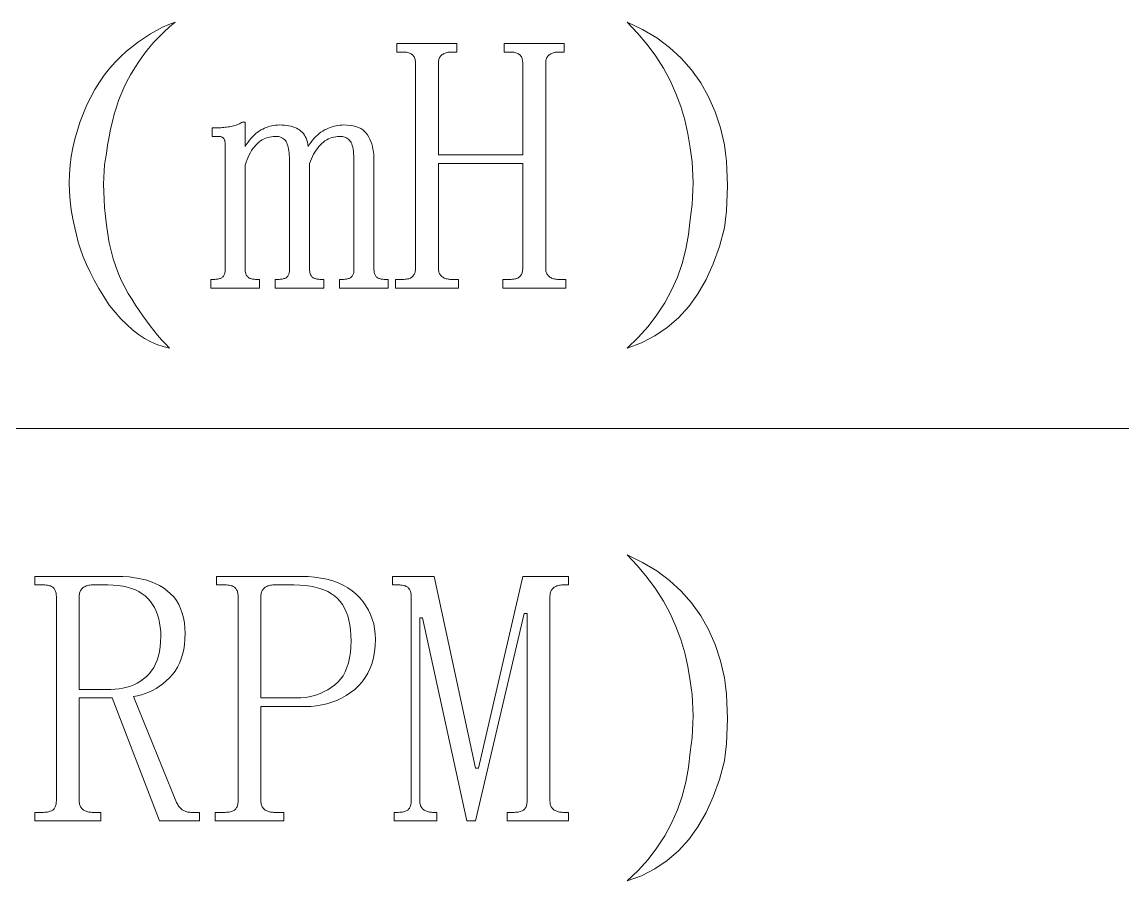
# Model space of a CAD drawing. Extents: x 1 to 297, y 1 to 210.
# Drawn here: x 150.69 to 157.28, y 43.02 to 48.17 of the extents above; entities that cross this region are included whole.
import ezdxf

# ---------------------------------------------------------------- set-up
doc = ezdxf.new("R2010")
doc.units = 0

msp = doc.modelspace()

# ---------------------------------------------------------------- linework, layer by layer
at = {"color": 7, "lineweight": 13}
msp.add_line((1.3055, 45.7306), (175.1082, 45.7306), dxfattribs=at)
for points in [[(151.6039, 48.1677), (151.5701, 48.1394), (151.5373, 48.1094), (151.5056, 48.0777), (151.4749, 48.0443), (151.4453, 48.0091), (151.4166, 47.9723), (151.3891, 47.9337), (151.3625, 47.8934), (151.3369, 47.8514), (151.3124, 47.8077), (151.2958, 47.7726), (151.2802, 47.7357), (151.2656, 47.6971), (151.2521, 47.6569), (151.2396, 47.6149), (151.2281, 47.5711), (151.2176, 47.5257), (151.2082, 47.4786), (151.1998, 47.4297), (151.1924, 47.3791), (151.1862, 47.3471), (151.1814, 47.3126), (151.178, 47.2758), (151.176, 47.2365), (151.1753, 47.1949), (151.176, 47.1508), (151.178, 47.1043), (151.1814, 47.0555), (151.1862, 47.0042), (151.1924, 46.9506), (151.2001, 46.8967), (151.2096, 46.845), (151.2207, 46.7953), (151.2336, 46.7476), (151.2481, 46.702), (151.2644, 46.6585), (151.2824, 46.617), (151.3021, 46.5775), (151.3236, 46.5402), (151.3467, 46.5049), (151.3674, 46.4711), (151.3885, 46.4383), (151.41, 46.4066), (151.4317, 46.3759), (151.4538, 46.3463), (151.4763, 46.3177), (151.4991, 46.2901), (151.5222, 46.2635), (151.5457, 46.2379), (151.5696, 46.2134), (151.532, 46.2222), (151.4948, 46.2347), (151.458, 46.251), (151.4214, 46.271), (151.3853, 46.2949), (151.3495, 46.3225), (151.314, 46.3538), (151.2788, 46.389), (151.244, 46.4279), (151.2096, 46.4706), (151.1767, 46.5215), (151.1465, 46.5714), (151.119, 46.6202), (151.0944, 46.6681), (151.0724, 46.7149), (151.0532, 46.7606), (151.0368, 46.8054), (151.023, 46.8491), (151.0121, 46.8918), (151.0038, 46.9334), (150.9915, 46.9881), (150.9819, 47.0425), (150.9751, 47.0965), (150.9709, 47.1501), (150.9696, 47.2034), (150.9709, 47.2564), (150.9751, 47.309), (150.9819, 47.3613), (150.9915, 47.4133), (151.0038, 47.4649), (151.0186, 47.5189), (151.0354, 47.5711), (151.0542, 47.6217), (151.0752, 47.6706), (151.0981, 47.7177), (151.1232, 47.7631), (151.1503, 47.8069), (151.1794, 47.8489), (151.2106, 47.8891), (151.2439, 47.9277), (151.2783, 47.961), (151.3131, 47.9922), (151.3483, 48.0213), (151.3837, 48.0484), (151.4196, 48.0734), (151.4557, 48.0964), (151.4922, 48.1173), (151.5291, 48.1362), (151.5663, 48.153)], [(154.3124, 48.1677), (154.4046, 48.1233), (154.4893, 48.0724), (154.5665, 48.015), (154.6361, 47.951), (154.6981, 47.8806), (154.7527, 47.8036), (154.7996, 47.7201), (154.8391, 47.6301), (154.8709, 47.5336), (154.8953, 47.4306), (154.9014, 47.3824), (154.9062, 47.3339), (154.9097, 47.285), (154.9117, 47.2358), (154.9124, 47.1863), (154.9117, 47.1364), (154.9097, 47.0862), (154.9062, 47.0356), (154.9014, 46.9847), (154.8953, 46.9334), (154.8648, 46.8213), (154.8281, 46.7181), (154.7852, 46.6238), (154.7362, 46.5385), (154.681, 46.462), (154.6196, 46.3945), (154.5521, 46.3358), (154.4784, 46.2861), (154.3985, 46.2453), (154.3124, 46.2134), (154.3779, 46.2767), (154.4372, 46.343), (154.4904, 46.4125), (154.5373, 46.485), (154.5781, 46.5606), (154.6128, 46.6393), (154.6412, 46.721), (154.6635, 46.8059), (154.6796, 46.8938), (154.6896, 46.9849), (154.6957, 47.0293), (154.7005, 47.0733), (154.704, 47.117), (154.706, 47.1604), (154.7067, 47.2034), (154.706, 47.2461), (154.704, 47.2885), (154.7005, 47.3305), (154.6957, 47.3721), (154.6896, 47.4134), (154.6765, 47.4981), (154.658, 47.5807), (154.634, 47.6613), (154.6045, 47.7398), (154.5696, 47.8163), (154.5291, 47.8907), (154.4832, 47.963), (154.4317, 48.0333), (154.3748, 48.1015)], [(153.8239, 46.6934), (153.8241, 46.6867), (153.8247, 46.6804), (153.8258, 46.6744), (153.8273, 46.6687), (153.8292, 46.6634), (153.8316, 46.6585), (153.8344, 46.6538), (153.8376, 46.6495), (153.8412, 46.6456), (153.8453, 46.642), (153.8497, 46.6387), (153.8544, 46.6358), (153.8593, 46.6333), (153.8645, 46.631), (153.8699, 46.6291), (153.8756, 46.6276), (153.8816, 46.6264), (153.8878, 46.6255), (153.8943, 46.625), (153.901, 46.6249), (153.9438, 46.6249), (153.9438, 46.5734), (153.5667, 46.5734), (153.5667, 46.6249), (153.6096, 46.6249), (153.6179, 46.625), (153.6257, 46.6255), (153.633, 46.6264), (153.6397, 46.6276), (153.646, 46.6291), (153.6517, 46.631), (153.657, 46.6333), (153.6617, 46.6358), (153.6659, 46.6387), (153.6696, 46.642), (153.6728, 46.6456), (153.6757, 46.6495), (153.6783, 46.6538), (153.6805, 46.6585), (153.6824, 46.6634), (153.684, 46.6687), (153.6852, 46.6744), (153.686, 46.6804), (153.6865, 46.6867), (153.6867, 46.6934), (153.6867, 47.3191), (153.181, 47.3191), (153.181, 46.6934), (153.1812, 46.6867), (153.1819, 46.6804), (153.1829, 46.6744), (153.1844, 46.6687), (153.1863, 46.6634), (153.1887, 46.6585), (153.1915, 46.6538), (153.1947, 46.6495), (153.1983, 46.6456), (153.2024, 46.642), (153.2068, 46.6387), (153.2115, 46.6358), (153.2164, 46.6333), (153.2216, 46.631), (153.2271, 46.6291), (153.2328, 46.6276), (153.2387, 46.6264), (153.2449, 46.6255), (153.2514, 46.625), (153.2581, 46.6249), (153.301, 46.6249), (153.301, 46.5734), (152.9238, 46.5734), (152.9238, 46.6249), (152.9667, 46.6249), (152.975, 46.625), (152.9828, 46.6255), (152.9901, 46.6264), (152.9969, 46.6276), (153.0031, 46.6291), (153.0089, 46.631), (153.0141, 46.6333), (153.0188, 46.6358), (153.023, 46.6387), (153.0267, 46.642), (153.03, 46.6456), (153.0329, 46.6495), (153.0354, 46.6538), (153.0377, 46.6585), (153.0396, 46.6634), (153.0411, 46.6687), (153.0423, 46.6744), (153.0432, 46.6804), (153.0437, 46.6867), (153.0439, 46.6934), (153.0439, 47.9191), (153.0437, 47.9258), (153.0432, 47.9322), (153.0423, 47.9382), (153.0411, 47.9438), (153.0396, 47.9491), (153.0377, 47.9541), (153.0354, 47.9587), (153.0329, 47.963), (153.03, 47.967), (153.0267, 47.9706), (153.023, 47.9738), (153.0188, 47.9767), (153.0141, 47.9793), (153.0089, 47.9815), (153.0031, 47.9834), (152.9969, 47.985), (152.9901, 47.9862), (152.9828, 47.987), (152.975, 47.9875), (152.9667, 47.9877), (152.9324, 47.9877), (152.9324, 48.0391), (153.2924, 48.0391), (153.2924, 47.9877), (153.2581, 47.9877), (153.2514, 47.9875), (153.2449, 47.987), (153.2387, 47.9862), (153.2328, 47.985), (153.2271, 47.9834), (153.2216, 47.9815), (153.2164, 47.9793), (153.2115, 47.9767), (153.2068, 47.9738), (153.2024, 47.9706), (153.1983, 47.967), (153.1947, 47.963), (153.1915, 47.9587), (153.1887, 47.9541), (153.1863, 47.9491), (153.1844, 47.9438), (153.1829, 47.9382), (153.1819, 47.9322), (153.1812, 47.9258), (153.181, 47.9191), (153.181, 47.3706), (153.6867, 47.3706), (153.6867, 47.9191), (153.6865, 47.9258), (153.686, 47.9322), (153.6852, 47.9382), (153.684, 47.9438), (153.6824, 47.9491), (153.6805, 47.9541), (153.6783, 47.9587), (153.6757, 47.963), (153.6728, 47.967), (153.6696, 47.9706), (153.6659, 47.9738), (153.6617, 47.9767), (153.657, 47.9793), (153.6517, 47.9815), (153.646, 47.9834), (153.6397, 47.985), (153.633, 47.9862), (153.6257, 47.987), (153.6179, 47.9875), (153.6096, 47.9877), (153.5753, 47.9877), (153.5753, 48.0391), (153.9353, 48.0391), (153.9353, 47.9877), (153.901, 47.9877), (153.8943, 47.9875), (153.8878, 47.987), (153.8816, 47.9862), (153.8756, 47.985), (153.8699, 47.9834), (153.8645, 47.9815), (153.8593, 47.9793), (153.8544, 47.9767), (153.8497, 47.9738), (153.8453, 47.9706), (153.8412, 47.967), (153.8376, 47.963), (153.8344, 47.9587), (153.8316, 47.9541), (153.8292, 47.9491), (153.8273, 47.9438), (153.8258, 47.9382), (153.8247, 47.9322), (153.8241, 47.9258), (153.8239, 47.9191)], [(151.8524, 47.5334), (151.861, 47.5335), (151.8696, 47.5338), (151.8781, 47.5342), (151.8867, 47.5348), (151.8953, 47.5356), (151.9038, 47.5365), (151.9124, 47.5376), (151.921, 47.5389), (151.9296, 47.5404), (151.9381, 47.542), (151.9465, 47.5438), (151.9546, 47.5458), (151.9623, 47.5479), (151.9697, 47.5502), (151.9767, 47.5527), (151.9834, 47.5554), (151.9897, 47.5582), (151.9957, 47.5612), (152.0014, 47.5644), (152.0067, 47.5677), (152.0238, 47.5677), (152.0238, 47.422), (152.0325, 47.4353), (152.0413, 47.4479), (152.0503, 47.4597), (152.0595, 47.4707), (152.0688, 47.4809), (152.0784, 47.4904), (152.088, 47.4991), (152.0979, 47.507), (152.1079, 47.5142), (152.1181, 47.5206), (152.1285, 47.5263), (152.1391, 47.5314), (152.1498, 47.5359), (152.1606, 47.5398), (152.1717, 47.5431), (152.1829, 47.5458), (152.1943, 47.5479), (152.2059, 47.5494), (152.2177, 47.5503), (152.2296, 47.5506), (152.2446, 47.5503), (152.259, 47.5494), (152.2728, 47.5479), (152.2858, 47.5458), (152.2981, 47.5431), (152.3098, 47.5398), (152.3208, 47.5359), (152.3311, 47.5314), (152.3407, 47.5263), (152.3496, 47.5206), (152.3578, 47.5142), (152.3653, 47.507), (152.3722, 47.4991), (152.3784, 47.4904), (152.3839, 47.4809), (152.3886, 47.4707), (152.3928, 47.4597), (152.3962, 47.4479), (152.3989, 47.4353), (152.401, 47.422), (152.4097, 47.4353), (152.4186, 47.4479), (152.4279, 47.4597), (152.4373, 47.4707), (152.4471, 47.4809), (152.457, 47.4904), (152.4673, 47.4991), (152.4778, 47.507), (152.4886, 47.5142), (152.4996, 47.5206), (152.5107, 47.5263), (152.522, 47.5314), (152.5334, 47.5359), (152.5448, 47.5398), (152.5564, 47.5431), (152.568, 47.5458), (152.5797, 47.5479), (152.5914, 47.5494), (152.6033, 47.5503), (152.6153, 47.5506), (152.6352, 47.55), (152.6538, 47.5482), (152.6712, 47.5452), (152.6873, 47.541), (152.7021, 47.5356), (152.7156, 47.529), (152.7278, 47.5212), (152.7387, 47.5122), (152.7484, 47.502), (152.7567, 47.4906), (152.764, 47.4782), (152.7706, 47.4652), (152.7764, 47.4515), (152.7814, 47.4371), (152.7856, 47.422), (152.7891, 47.4062), (152.7918, 47.3898), (152.7937, 47.3726), (152.7949, 47.3548), (152.7953, 47.3363), (152.7953, 46.6849), (152.7954, 46.6782), (152.796, 46.672), (152.7968, 46.6662), (152.798, 46.6609), (152.7996, 46.6559), (152.8015, 46.6514), (152.8037, 46.6474), (152.8062, 46.6437), (152.8092, 46.6405), (152.8124, 46.6377), (152.816, 46.6353), (152.82, 46.6331), (152.8242, 46.6312), (152.8289, 46.6295), (152.8338, 46.6281), (152.8392, 46.6269), (152.8448, 46.626), (152.8508, 46.6254), (152.8572, 46.625), (152.8638, 46.6249), (152.881, 46.6249), (152.881, 46.5734), (152.5896, 46.5734), (152.5896, 46.6249), (152.6067, 46.6249), (152.6134, 46.625), (152.6197, 46.6254), (152.6257, 46.626), (152.6314, 46.6269), (152.6367, 46.6281), (152.6417, 46.6295), (152.6463, 46.6312), (152.6506, 46.6331), (152.6545, 46.6353), (152.6581, 46.6377), (152.6614, 46.6405), (152.6643, 46.6437), (152.6669, 46.6474), (152.6691, 46.6514), (152.671, 46.6559), (152.6725, 46.6609), (152.6737, 46.6662), (152.6746, 46.672), (152.6751, 46.6782), (152.6753, 46.6849), (152.6753, 47.3277), (152.6751, 47.3459), (152.6744, 47.3629), (152.6733, 47.3785), (152.6718, 47.3929), (152.6699, 47.4059), (152.6676, 47.4177), (152.6648, 47.4282), (152.6616, 47.4374), (152.6579, 47.4454), (152.6538, 47.452), (152.6494, 47.4577), (152.6444, 47.4628), (152.6391, 47.4673), (152.6333, 47.4712), (152.6271, 47.4745), (152.6204, 47.4772), (152.6133, 47.4793), (152.6059, 47.4808), (152.5979, 47.4817), (152.5896, 47.482), (152.5777, 47.4816), (152.5661, 47.4803), (152.5547, 47.4781), (152.5436, 47.4751), (152.5328, 47.4713), (152.5222, 47.4666), (152.5119, 47.461), (152.5018, 47.4546), (152.492, 47.4473), (152.4824, 47.4391), (152.4732, 47.4302), (152.4644, 47.4206), (152.4561, 47.4103), (152.4481, 47.3994), (152.4406, 47.3877), (152.4336, 47.3754), (152.4269, 47.3623), (152.4207, 47.3486), (152.4149, 47.3342), (152.4096, 47.3191), (152.4096, 46.6849), (152.4097, 46.6782), (152.4102, 46.672), (152.4111, 46.6662), (152.4123, 46.6609), (152.4138, 46.6559), (152.4157, 46.6514), (152.418, 46.6474), (152.4205, 46.6437), (152.4234, 46.6405), (152.4267, 46.6377), (152.4303, 46.6353), (152.4342, 46.6331), (152.4385, 46.6312), (152.4432, 46.6295), (152.4481, 46.6281), (152.4534, 46.6269), (152.4591, 46.626), (152.4651, 46.6254), (152.4715, 46.625), (152.4781, 46.6249), (152.4953, 46.6249), (152.4953, 46.5734), (152.2038, 46.5734), (152.2038, 46.6249), (152.221, 46.6249), (152.2277, 46.625), (152.234, 46.6254), (152.24, 46.626), (152.2457, 46.6269), (152.251, 46.6281), (152.256, 46.6295), (152.2606, 46.6312), (152.2649, 46.6331), (152.2688, 46.6353), (152.2724, 46.6377), (152.2757, 46.6405), (152.2786, 46.6437), (152.2812, 46.6474), (152.2834, 46.6514), (152.2853, 46.6559), (152.2868, 46.6609), (152.288, 46.6662), (152.2889, 46.672), (152.2894, 46.6782), (152.2896, 46.6849), (152.2896, 47.3277), (152.2894, 47.3428), (152.2889, 47.357), (152.288, 47.3705), (152.2868, 47.3833), (152.2853, 47.3952), (152.2834, 47.4064), (152.2812, 47.4168), (152.2786, 47.4265), (152.2757, 47.4353), (152.2724, 47.4434), (152.2686, 47.4508), (152.2642, 47.4573), (152.259, 47.4631), (152.2532, 47.4681), (152.2467, 47.4724), (152.2395, 47.4758), (152.2316, 47.4785), (152.2231, 47.4805), (152.2138, 47.4816), (152.2038, 47.482), (152.192, 47.4816), (152.1804, 47.4803), (152.169, 47.4781), (152.1579, 47.4751), (152.1471, 47.4713), (152.1365, 47.4666), (152.1261, 47.461), (152.1161, 47.4546), (152.1063, 47.4473), (152.0967, 47.4391), (152.0875, 47.4301), (152.0787, 47.4203), (152.0703, 47.4096), (152.0624, 47.398), (152.0549, 47.3856), (152.0479, 47.3723), (152.0412, 47.3581), (152.035, 47.3431), (152.0292, 47.3273), (152.0238, 47.3106), (152.0238, 46.6849), (152.024, 46.6782), (152.0245, 46.672), (152.0254, 46.6662), (152.0266, 46.6609), (152.0281, 46.6559), (152.03, 46.6514), (152.0322, 46.6474), (152.0348, 46.6437), (152.0377, 46.6405), (152.041, 46.6377), (152.0446, 46.6353), (152.0485, 46.6331), (152.0528, 46.6312), (152.0574, 46.6295), (152.0624, 46.6281), (152.0677, 46.6269), (152.0734, 46.626), (152.0794, 46.6254), (152.0857, 46.625), (152.0924, 46.6249), (152.1096, 46.6249), (152.1096, 46.5734), (151.8181, 46.5734), (151.8181, 46.6249), (151.8353, 46.6249), (151.842, 46.625), (151.8483, 46.6254), (151.8543, 46.626), (151.86, 46.6269), (151.8653, 46.6281), (151.8703, 46.6295), (151.8749, 46.6312), (151.8792, 46.6331), (151.8831, 46.6353), (151.8867, 46.6377), (151.89, 46.6405), (151.8929, 46.6437), (151.8954, 46.6474), (151.8977, 46.6514), (151.8996, 46.6559), (151.9011, 46.6609), (151.9023, 46.6662), (151.9032, 46.672), (151.9037, 46.6782), (151.9038, 46.6849), (151.9038, 47.4306), (151.9038, 47.4356), (151.9035, 47.4403), (151.9031, 47.4448), (151.9025, 47.4491), (151.9017, 47.4531), (151.9008, 47.4568), (151.8996, 47.4603), (151.8984, 47.4635), (151.8969, 47.4664), (151.8953, 47.4691), (151.8934, 47.4716), (151.8912, 47.4738), (151.8886, 47.4757), (151.8857, 47.4774), (151.8824, 47.4788), (151.8788, 47.4799), (151.8749, 47.4808), (151.8706, 47.4815), (151.866, 47.4819), (151.861, 47.482), (151.8267, 47.482), (151.8267, 47.5334)], [(154.3124, 44.9734), (154.4046, 44.929), (154.4893, 44.8781), (154.5665, 44.8207), (154.6361, 44.7567), (154.6981, 44.6863), (154.7527, 44.6093), (154.7996, 44.5258), (154.8391, 44.4358), (154.8709, 44.3393), (154.8953, 44.2363), (154.9014, 44.1881), (154.9062, 44.1396), (154.9097, 44.0907), (154.9117, 44.0415), (154.9124, 43.992), (154.9117, 43.9421), (154.9097, 43.8919), (154.9062, 43.8413), (154.9014, 43.7904), (154.8953, 43.7391), (154.8648, 43.627), (154.8281, 43.5238), (154.7852, 43.4295), (154.7362, 43.3442), (154.681, 43.2677), (154.6196, 43.2002), (154.5521, 43.1415), (154.4784, 43.0918), (154.3985, 43.051), (154.3124, 43.0191), (154.3779, 43.0824), (154.4372, 43.1487), (154.4904, 43.2182), (154.5373, 43.2907), (154.5781, 43.3663), (154.6128, 43.445), (154.6412, 43.5267), (154.6635, 43.6116), (154.6796, 43.6995), (154.6896, 43.7906), (154.6957, 43.835), (154.7005, 43.879), (154.704, 43.9227), (154.706, 43.9661), (154.7067, 44.0091), (154.706, 44.0518), (154.704, 44.0942), (154.7005, 44.1362), (154.6957, 44.1778), (154.6896, 44.2191), (154.6765, 44.3038), (154.658, 44.3865), (154.634, 44.467), (154.6045, 44.5455), (154.5696, 44.622), (154.5291, 44.6964), (154.4832, 44.7687), (154.4317, 44.839), (154.3748, 44.9073)], [(151.6638, 44.502), (151.6629, 44.4685), (151.6601, 44.4365), (151.6554, 44.4061), (151.6488, 44.3772), (151.6403, 44.3499), (151.6299, 44.3241), (151.6176, 44.2998), (151.6035, 44.2771), (151.5875, 44.2559), (151.5696, 44.2363), (151.5504, 44.2182), (151.5308, 44.2017), (151.5107, 44.1867), (151.49, 44.1732), (151.4688, 44.1613), (151.4472, 44.1509), (151.425, 44.1421), (151.4023, 44.1348), (151.379, 44.1291), (151.3553, 44.1249), (151.6124, 43.4906), (151.6159, 43.4839), (151.6194, 43.4777), (151.6231, 43.4719), (151.6268, 43.4666), (151.6306, 43.4616), (151.6345, 43.4571), (151.6385, 43.4531), (151.6426, 43.4494), (151.6467, 43.4462), (151.651, 43.4434), (151.6553, 43.441), (151.6597, 43.4388), (151.6642, 43.4369), (151.6688, 43.4352), (151.6735, 43.4338), (151.6783, 43.4326), (151.6831, 43.4317), (151.688, 43.4311), (151.693, 43.4307), (151.6981, 43.4306), (151.7496, 43.4306), (151.7496, 43.3791), (151.5096, 43.3791), (151.2267, 44.1163), (151.0296, 44.1163), (151.0296, 43.4991), (151.0298, 43.4925), (151.0304, 43.4861), (151.0315, 43.4801), (151.033, 43.4745), (151.0349, 43.4691), (151.0373, 43.4642), (151.0401, 43.4595), (151.0433, 43.4553), (151.0469, 43.4513), (151.051, 43.4477), (151.0554, 43.4445), (151.0601, 43.4415), (151.065, 43.439), (151.0702, 43.4367), (151.0756, 43.4349), (151.0813, 43.4333), (151.0873, 43.4321), (151.0935, 43.4313), (151.1, 43.4307), (151.1067, 43.4306), (151.1581, 43.4306), (151.1581, 43.3791), (150.7639, 43.3791), (150.7639, 43.4306), (150.8153, 43.4306), (150.8236, 43.4307), (150.8314, 43.4313), (150.8387, 43.4321), (150.8454, 43.4333), (150.8517, 43.4349), (150.8575, 43.4367), (150.8627, 43.439), (150.8674, 43.4415), (150.8716, 43.4445), (150.8753, 43.4477), (150.8785, 43.4513), (150.8814, 43.4553), (150.884, 43.4595), (150.8862, 43.4642), (150.8881, 43.4691), (150.8897, 43.4745), (150.8909, 43.4801), (150.8917, 43.4861), (150.8922, 43.4925), (150.8924, 43.4991), (150.8924, 44.7249), (150.8922, 44.7315), (150.8917, 44.7379), (150.8909, 44.7439), (150.8897, 44.7495), (150.8881, 44.7549), (150.8862, 44.7598), (150.884, 44.7645), (150.8814, 44.7687), (150.8785, 44.7727), (150.8753, 44.7763), (150.8716, 44.7795), (150.8674, 44.7825), (150.8627, 44.785), (150.8575, 44.7873), (150.8517, 44.7891), (150.8454, 44.7907), (150.8387, 44.7919), (150.8314, 44.7927), (150.8236, 44.7933), (150.8153, 44.7934), (150.7639, 44.7934), (150.7639, 44.8449), (151.2524, 44.8449), (151.291, 44.844), (151.3277, 44.8414), (151.3626, 44.8371), (151.3957, 44.8311), (151.4271, 44.8234), (151.4566, 44.814), (151.4843, 44.8029), (151.5103, 44.79), (151.5344, 44.7754), (151.5567, 44.7591), (151.5771, 44.7411), (151.5953, 44.7214), (151.6113, 44.7), (151.6253, 44.6769), (151.6371, 44.652), (151.6467, 44.6254), (151.6542, 44.5971), (151.6596, 44.5671), (151.6628, 44.5354)], [(151.0296, 44.1677), (151.2181, 44.1677), (151.2434, 44.1685), (151.2679, 44.1708), (151.2914, 44.1747), (151.3141, 44.1801), (151.336, 44.187), (151.357, 44.1955), (151.3771, 44.2055), (151.3964, 44.2171), (151.4148, 44.2302), (151.4324, 44.2449), (151.4487, 44.2611), (151.4633, 44.2791), (151.4761, 44.2989), (151.4873, 44.3203), (151.4967, 44.3434), (151.5044, 44.3683), (151.5104, 44.3949), (151.5147, 44.4231), (151.5173, 44.4531), (151.5181, 44.4849), (151.5174, 44.5134), (151.515, 44.5406), (151.5112, 44.5665), (151.5058, 44.5911), (151.4988, 44.6145), (151.4904, 44.6366), (151.4803, 44.6574), (151.4688, 44.6769), (151.4556, 44.6951), (151.441, 44.712), (151.4247, 44.7275), (151.4067, 44.7413), (151.387, 44.7535), (151.3656, 44.7641), (151.3424, 44.7731), (151.3176, 44.7804), (151.291, 44.7861), (151.2627, 44.7902), (151.2327, 44.7926), (151.201, 44.7934), (151.1067, 44.7934), (151.1, 44.7933), (151.0935, 44.7927), (151.0873, 44.7919), (151.0813, 44.7907), (151.0756, 44.7891), (151.0702, 44.7873), (151.065, 44.785), (151.0601, 44.7825), (151.0554, 44.7795), (151.051, 44.7763), (151.0469, 44.7727), (151.0433, 44.7687), (151.0401, 44.7645), (151.0373, 44.7598), (151.0349, 44.7549), (151.033, 44.7495), (151.0315, 44.7439), (151.0304, 44.7379), (151.0298, 44.7315), (151.0296, 44.7249)], [(152.1181, 44.0649), (152.1181, 43.4991), (152.1183, 43.4925), (152.119, 43.4861), (152.1201, 43.4801), (152.1216, 43.4745), (152.1235, 43.4691), (152.1259, 43.4642), (152.1286, 43.4595), (152.1319, 43.4553), (152.1355, 43.4513), (152.1396, 43.4477), (152.144, 43.4445), (152.1487, 43.4415), (152.1536, 43.439), (152.1588, 43.4367), (152.1642, 43.4349), (152.1699, 43.4333), (152.1759, 43.4321), (152.1821, 43.4313), (152.1886, 43.4307), (152.1953, 43.4306), (152.2553, 43.4306), (152.2553, 43.3791), (151.8438, 43.3791), (151.8438, 43.4306), (151.9038, 43.4306), (151.9122, 43.4307), (151.92, 43.4313), (151.9272, 43.4321), (151.934, 43.4333), (151.9403, 43.4349), (151.946, 43.4367), (151.9512, 43.439), (151.956, 43.4415), (151.9602, 43.4445), (151.9639, 43.4477), (151.9671, 43.4513), (151.97, 43.4553), (151.9726, 43.4595), (151.9748, 43.4642), (151.9767, 43.4691), (151.9782, 43.4745), (151.9794, 43.4801), (151.9803, 43.4861), (151.9808, 43.4925), (151.981, 43.4991), (151.981, 44.7249), (151.9808, 44.7315), (151.9803, 44.7379), (151.9794, 44.7439), (151.9782, 44.7495), (151.9767, 44.7549), (151.9748, 44.7598), (151.9726, 44.7645), (151.97, 44.7687), (151.9671, 44.7727), (151.9639, 44.7763), (151.9602, 44.7795), (151.956, 44.7825), (151.9512, 44.785), (151.946, 44.7873), (151.9403, 44.7891), (151.934, 44.7907), (151.9272, 44.7919), (151.92, 44.7927), (151.9122, 44.7933), (151.9038, 44.7934), (151.8524, 44.7934), (151.8524, 44.8449), (152.3581, 44.8449), (152.4, 44.8438), (152.4399, 44.8406), (152.4778, 44.8352), (152.5138, 44.8277), (152.5478, 44.8181), (152.5798, 44.8063), (152.6098, 44.7924), (152.6379, 44.7763), (152.664, 44.7581), (152.6881, 44.7377), (152.7101, 44.7157), (152.7298, 44.6926), (152.7471, 44.6684), (152.7622, 44.6431), (152.7749, 44.6166), (152.7853, 44.5891), (152.7934, 44.5604), (152.7992, 44.5306), (152.8027, 44.4997), (152.8038, 44.4677), (152.8026, 44.4292), (152.7989, 44.3926), (152.7927, 44.3579), (152.784, 44.3251), (152.7728, 44.2941), (152.7591, 44.2651), (152.743, 44.2379), (152.7243, 44.2126), (152.7032, 44.1892), (152.6796, 44.1677), (152.6542, 44.1482), (152.628, 44.1307), (152.6007, 44.1153), (152.5726, 44.1019), (152.5435, 44.0906), (152.5134, 44.0813), (152.4825, 44.0741), (152.4505, 44.069), (152.4177, 44.0659), (152.3839, 44.0649)], [(152.3324, 44.1163), (152.3578, 44.1171), (152.3826, 44.1194), (152.4069, 44.1232), (152.4305, 44.1286), (152.4535, 44.1356), (152.4759, 44.1441), (152.4977, 44.1541), (152.5189, 44.1657), (152.5396, 44.1788), (152.5596, 44.1934), (152.5783, 44.21), (152.595, 44.2287), (152.6098, 44.2497), (152.6227, 44.273), (152.6335, 44.2984), (152.6424, 44.3261), (152.6493, 44.356), (152.6542, 44.3882), (152.6572, 44.4225), (152.6581, 44.4591), (152.6573, 44.4925), (152.6549, 44.5241), (152.6508, 44.5539), (152.6451, 44.5819), (152.6378, 44.6081), (152.6288, 44.6325), (152.6182, 44.655), (152.606, 44.6758), (152.5922, 44.6948), (152.5767, 44.712), (152.5594, 44.7275), (152.5402, 44.7413), (152.519, 44.7535), (152.4958, 44.7641), (152.4706, 44.7731), (152.4435, 44.7804), (152.4144, 44.7861), (152.3833, 44.7902), (152.3503, 44.7926), (152.3153, 44.7934), (152.1953, 44.7934), (152.1886, 44.7933), (152.1821, 44.7927), (152.1759, 44.7919), (152.1699, 44.7907), (152.1642, 44.7891), (152.1588, 44.7873), (152.1536, 44.785), (152.1487, 44.7825), (152.144, 44.7795), (152.1396, 44.7763), (152.1355, 44.7727), (152.1319, 44.7687), (152.1286, 44.7645), (152.1259, 44.7598), (152.1235, 44.7549), (152.1216, 44.7495), (152.1201, 44.7439), (152.119, 44.7379), (152.1183, 44.7315), (152.1181, 44.7249), (152.1181, 44.1163)], [(153.8496, 43.4991), (153.8498, 43.4925), (153.8504, 43.4861), (153.8515, 43.4801), (153.853, 43.4745), (153.8549, 43.4691), (153.8573, 43.4642), (153.8601, 43.4595), (153.8633, 43.4553), (153.8669, 43.4513), (153.871, 43.4477), (153.8754, 43.4445), (153.8801, 43.4415), (153.885, 43.439), (153.8902, 43.4367), (153.8956, 43.4349), (153.9013, 43.4333), (153.9073, 43.4321), (153.9135, 43.4313), (153.92, 43.4307), (153.9267, 43.4306), (153.961, 43.4306), (153.961, 43.3791), (153.5924, 43.3791), (153.5924, 43.4306), (153.6353, 43.4306), (153.6436, 43.4307), (153.6514, 43.4313), (153.6587, 43.4321), (153.6655, 43.4333), (153.6717, 43.4349), (153.6774, 43.4367), (153.6827, 43.439), (153.6874, 43.4415), (153.6916, 43.4445), (153.6953, 43.4477), (153.6985, 43.4513), (153.7014, 43.4553), (153.704, 43.4595), (153.7063, 43.4642), (153.7081, 43.4691), (153.7097, 43.4745), (153.7109, 43.4801), (153.7117, 43.4861), (153.7122, 43.4925), (153.7124, 43.4991), (153.7124, 44.622), (153.6953, 44.622), (153.4038, 43.3791), (153.3524, 43.3791), (153.0867, 44.5963), (153.0696, 44.5963), (153.0696, 43.4991), (153.0698, 43.4925), (153.0704, 43.4861), (153.0715, 43.4801), (153.073, 43.4745), (153.0749, 43.4691), (153.0773, 43.4642), (153.0801, 43.4595), (153.0833, 43.4553), (153.0869, 43.4513), (153.091, 43.4477), (153.0954, 43.4445), (153.1001, 43.4415), (153.105, 43.439), (153.1102, 43.4367), (153.1156, 43.4349), (153.1213, 43.4333), (153.1273, 43.4321), (153.1335, 43.4313), (153.14, 43.4307), (153.1467, 43.4306), (153.1724, 43.4306), (153.1724, 43.3791), (152.9153, 43.3791), (152.9153, 43.4306), (152.941, 43.4306), (152.9493, 43.4307), (152.9571, 43.4313), (152.9644, 43.4321), (152.9712, 43.4333), (152.9774, 43.4349), (152.9832, 43.4367), (152.9884, 43.439), (152.9931, 43.4415), (152.9973, 43.4445), (153.001, 43.4477), (153.0042, 43.4513), (153.0072, 43.4553), (153.0097, 43.4595), (153.012, 43.4642), (153.0139, 43.4691), (153.0154, 43.4745), (153.0166, 43.4801), (153.0174, 43.4861), (153.018, 43.4925), (153.0181, 43.4991), (153.0181, 44.7249), (153.018, 44.7315), (153.0174, 44.7379), (153.0166, 44.7439), (153.0154, 44.7495), (153.0139, 44.7549), (153.012, 44.7598), (153.0097, 44.7645), (153.0072, 44.7687), (153.0042, 44.7727), (153.001, 44.7763), (152.9973, 44.7795), (152.9931, 44.7825), (152.9884, 44.785), (152.9832, 44.7873), (152.9774, 44.7891), (152.9712, 44.7907), (152.9644, 44.7919), (152.9571, 44.7927), (152.9493, 44.7933), (152.941, 44.7934), (152.9067, 44.7934), (152.9067, 44.8449), (153.1553, 44.8449), (153.4038, 43.6963), (153.421, 43.6963), (153.6867, 44.8449), (153.961, 44.8449), (153.961, 44.7934), (153.9267, 44.7934), (153.92, 44.7933), (153.9135, 44.7927), (153.9073, 44.7919), (153.9013, 44.7907), (153.8956, 44.7891), (153.8902, 44.7873), (153.885, 44.785), (153.8801, 44.7825), (153.8754, 44.7795), (153.871, 44.7763), (153.8669, 44.7727), (153.8633, 44.7687), (153.8601, 44.7645), (153.8573, 44.7598), (153.8549, 44.7549), (153.853, 44.7495), (153.8515, 44.7439), (153.8504, 44.7379), (153.8498, 44.7315), (153.8496, 44.7249)]]:
    msp.add_lwpolyline(points, close=True, dxfattribs=at)

doc.saveas('drawing.dxf')
